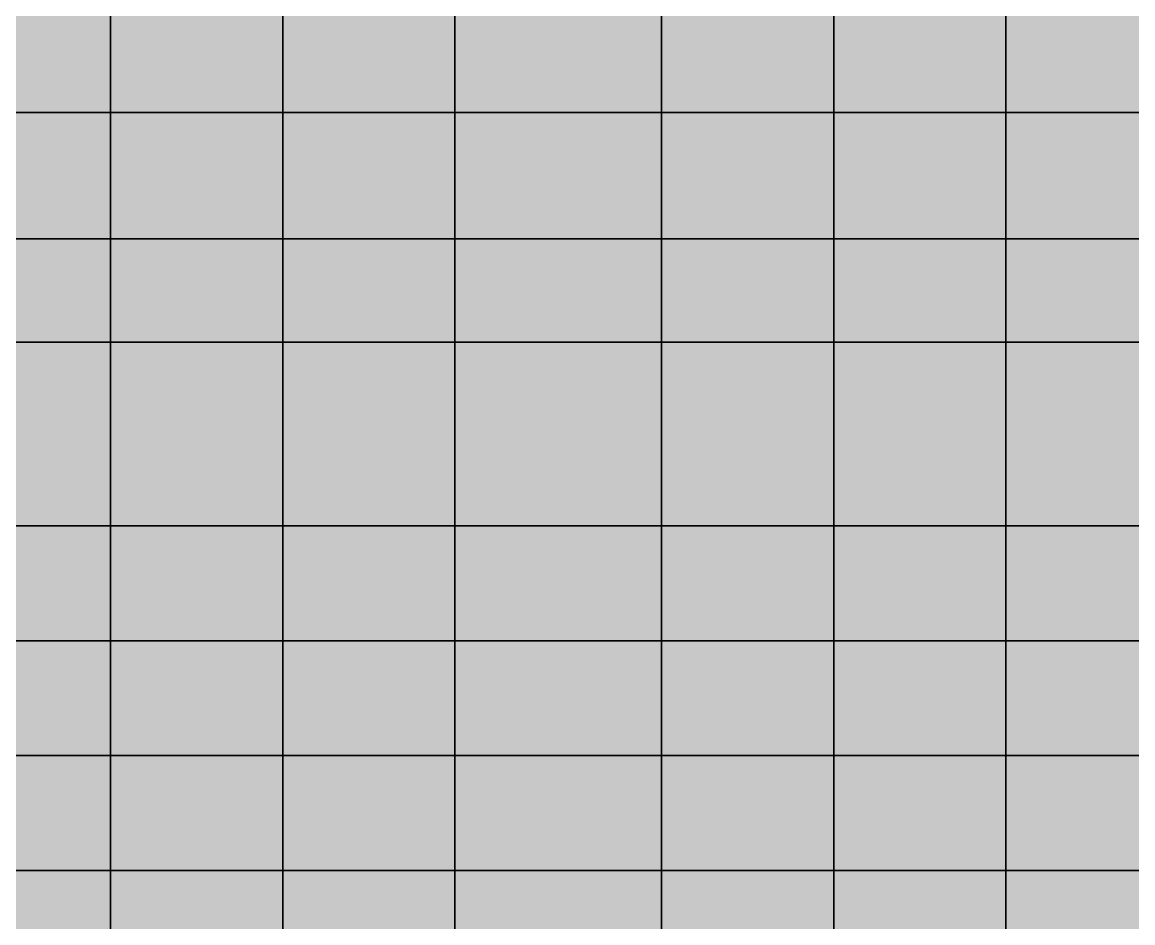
# Model space of a CAD drawing. Header units: inches. Extents: x -100 to 146, y -140 to 41.
# Drawn here: x 33.73 to 43.41, y -33.56 to -25.71 of the extents above; entities that cross this region are included whole.
import ezdxf

# ---------------------------------------------------------------- set-up
doc = ezdxf.new("R2010")
doc.units = ezdxf.units.IN
doc.header["$MEASUREMENT"] = 0
for name, color, linetype in [('Contour 1-01', 7, 'Continuous'), ('Mesh-Ag1', 7, 'Continuous'), ('Mesh-CDM(100%)_Ac1①', 7, 'Continuous'), ('Mesh-CDM(50%)_Ac1①', 7, 'Continuous'), ('Mesh-CDM(50%)_Acs', 7, 'Continuous'), ('Mesh-MPC', 7, 'Continuous'), ('Mesh-SCP(30%)_Ac1①', 7, 'Continuous'), ('Mesh-SCP(30%)_Acs', 7, 'Continuous'), ('Undeformed Mesh-Ag1', 7, 'Continuous'), ('Undeformed Mesh-CDM(100%)_Ac1①', 7, 'Continuous'), ('Undeformed Mesh-CDM(50%)_Ac1①', 7, 'Continuous'), ('Undeformed Mesh-CDM(50%)_Acs', 7, 'Continuous'), ('Undeformed Mesh-SCP(30%)_Ac1①', 7, 'Continuous'), ('Undeformed Mesh-SCP(30%)_Acs', 7, 'Continuous')]:
    doc.layers.add(name, color=color, linetype=linetype)

msp = doc.modelspace()

# ---------------------------------------------------------------- linework, layer by layer
at = {"color": 7, "true_color": 0xffffff, "transparency": 33554687}
for p, q in [((37.5, -26.5), (37.5, -26.5)), ((37.5, -27.6), (37.5, -27.6)), ((37.5, -28.5), (37.5, -28.5)), ((37.5, -30.1), (37.5, -30.1)), ((37.5, -31.1), (37.5, -31.1)), ((37.5, -32.1), (37.5, -32.1)), ((37.5, -33.1), (37.5, -33.1))]:
    msp.add_line(p, q, dxfattribs=at)
for points in [[(33.3, -25), (33.3, -26.5), (34.5, -26.5)], [(33.3, -25), (34.5, -26.5), (34.5, -25.5)], [(34.5, -26.5), (36, -26.5), (36, -25.5)], [(34.5, -26.5), (36, -25.5), (34.5, -25.5)], [(36, -26.5), (37.5, -26.5), (37.5, -25.5)], [(36, -26.5), (37.5, -25.5), (36, -25.5)], [(37.5, -26.5), (39.3, -26.5), (39.3, -25.5)], [(37.5, -26.5), (39.3, -25.5), (37.5, -25.5)], [(39.3, -26.5), (40.8, -26.5), (40.8, -25.5)], [(39.3, -26.5), (40.8, -25.5), (39.3, -25.5)], [(40.8, -26.5), (42.3, -26.5), (42.3, -25.5)], [(40.8, -26.5), (42.3, -25.5), (40.8, -25.5)], [(42.3, -26.5), (43.8, -26.5), (43.8, -25.5)], [(42.3, -26.5), (43.8, -25.5), (42.3, -25.5)], [(33.3, -27.6), (34.5, -27.6), (34.5, -26.5)], [(33.3, -27.6), (34.5, -26.5), (33.3, -26.5)], [(34.5, -27.6), (36, -27.6), (36, -26.5)], [(34.5, -27.6), (36, -26.5), (34.5, -26.5)], [(36, -27.6), (37.5, -27.6), (37.5, -26.5)], [(36, -27.6), (37.5, -26.5), (36, -26.5)], [(37.5, -27.6), (39.3, -27.6), (39.3, -26.5)], [(37.5, -27.6), (39.3, -26.5), (37.5, -26.5)], [(39.3, -27.6), (40.8, -27.6), (40.8, -26.5)], [(39.3, -27.6), (40.8, -26.5), (39.3, -26.5)], [(40.8, -27.6), (42.3, -27.6), (42.3, -26.5)], [(40.8, -27.6), (42.3, -26.5), (40.8, -26.5)], [(42.3, -27.6), (43.8, -27.6), (43.8, -26.5)], [(42.3, -27.6), (43.8, -26.5), (42.3, -26.5)], [(33.3, -28.5), (34.5, -28.5), (34.5, -27.6)], [(33.3, -28.5), (34.5, -27.6), (33.3, -27.6)], [(36, -28.5), (36, -27.6), (34.5, -27.6)], [(36, -28.5), (34.5, -27.6), (34.5, -28.5)], [(36, -28.5), (37.5, -28.5), (37.5, -27.6)], [(36, -28.5), (37.5, -27.6), (36, -27.6)], [(37.5, -28.5), (39.3, -28.5), (39.3, -27.6)], [(37.5, -28.5), (39.3, -27.6), (37.5, -27.6)], [(39.3, -28.5), (40.8, -28.5), (40.8, -27.6)], [(39.3, -28.5), (40.8, -27.6), (39.3, -27.6)], [(40.8, -28.5), (42.3, -28.5), (42.3, -27.6)], [(40.8, -28.5), (42.3, -27.6), (40.8, -27.6)], [(42.3, -28.5), (43.8, -28.5), (43.8, -27.6)], [(42.3, -28.5), (43.8, -27.6), (42.3, -27.6)], [(34.5, -28.5), (33.3, -28.5), (33.3, -30.1)], [(34.5, -28.5), (33.3, -30.1), (34.5, -30.1)], [(36, -28.5), (34.5, -28.5), (34.5, -30.1)], [(36, -28.5), (34.5, -30.1), (36, -30.1)], [(37.5, -28.5), (36, -28.5), (36, -30.1)], [(37.5, -28.5), (36, -30.1), (37.5, -30.1)], [(39.3, -28.5), (37.5, -28.5), (37.5, -30.1)], [(39.3, -28.5), (37.5, -30.1), (39.3, -30.1)], [(40.8, -28.5), (39.3, -28.5), (39.3, -30.1)], [(40.8, -28.5), (39.3, -30.1), (40.8, -30.1)], [(42.3, -28.5), (40.8, -28.5), (40.8, -30.1)], [(42.3, -28.5), (40.8, -30.1), (42.3, -30.1)], [(42.3, -28.5), (42.3, -30.1), (43.8, -30.1)], [(42.3, -28.5), (43.8, -30.1), (43.8, -28.5)], [(33.3, -31.1), (34.5, -31.1), (34.5, -30.1)], [(33.3, -31.1), (34.5, -30.1), (33.3, -30.1)], [(36, -31.1), (36, -30.1), (34.5, -30.1)], [(36, -31.1), (34.5, -30.1), (34.5, -31.1)], [(37.5, -31.1), (37.5, -30.1), (36, -30.1)], [(37.5, -31.1), (36, -30.1), (36, -31.1)], [(37.5, -30.1), (37.5, -31.1), (39.3, -31.1)], [(37.5, -30.1), (39.3, -31.1), (39.3, -30.1)], [(39.3, -31.1), (40.8, -31.1), (40.8, -30.1)], [(39.3, -31.1), (40.8, -30.1), (39.3, -30.1)], [(40.8, -31.1), (42.3, -31.1), (42.3, -30.1)], [(40.8, -31.1), (42.3, -30.1), (40.8, -30.1)], [(42.3, -31.1), (43.8, -31.1), (43.8, -30.1)], [(42.3, -31.1), (43.8, -30.1), (42.3, -30.1)], [(34.5, -31.1), (33.3, -31.1), (33.3, -32.1)], [(34.5, -31.1), (33.3, -32.1), (34.5, -32.1)], [(36, -31.1), (34.5, -31.1), (34.5, -32.1)], [(36, -31.1), (34.5, -32.1), (36, -32.1)], [(37.5, -31.1), (36, -31.1), (36, -32.1)], [(37.5, -31.1), (36, -32.1), (37.5, -32.1)], [(37.5, -31.1), (37.5, -32.1), (39.3, -32.1)], [(37.5, -31.1), (39.3, -32.1), (39.3, -31.1)], [(40.8, -31.1), (39.3, -31.1), (39.3, -32.1)], [(40.8, -31.1), (39.3, -32.1), (40.8, -32.1)], [(42.3, -31.1), (40.8, -31.1), (40.8, -32.1)], [(42.3, -31.1), (40.8, -32.1), (42.3, -32.1)], [(42.3, -31.1), (42.3, -32.1), (43.8, -32.1)], [(42.3, -31.1), (43.8, -32.1), (43.8, -31.1)], [(33.3, -33.1), (34.5, -33.1), (34.5, -32.1)], [(33.3, -33.1), (34.5, -32.1), (33.3, -32.1)], [(34.5, -33.1), (36, -33.1), (36, -32.1)], [(34.5, -33.1), (36, -32.1), (34.5, -32.1)], [(36, -33.1), (37.5, -33.1), (37.5, -32.1)], [(36, -33.1), (37.5, -32.1), (36, -32.1)], [(37.5, -33.1), (39.3, -33.1), (39.3, -32.1)], [(37.5, -33.1), (39.3, -32.1), (37.5, -32.1)], [(39.3, -33.1), (40.8, -33.1), (40.8, -32.1)], [(39.3, -33.1), (40.8, -32.1), (39.3, -32.1)], [(40.8, -33.1), (42.3, -33.1), (42.3, -32.1)], [(40.8, -33.1), (42.3, -32.1), (40.8, -32.1)], [(42.3, -33.1), (43.8, -33.1), (43.8, -32.1)], [(42.3, -33.1), (43.8, -32.1), (42.3, -32.1)], [(33.3, -33.9), (34.5, -33.9), (34.5, -33.1)], [(33.3, -33.9), (34.5, -33.1), (33.3, -33.1)], [(34.5, -33.9), (36, -33.9), (36, -33.1)], [(34.5, -33.9), (36, -33.1), (34.5, -33.1)], [(36, -33.9), (37.5, -33.9), (37.5, -33.1)], [(36, -33.9), (37.5, -33.1), (36, -33.1)], [(37.5, -33.9), (39.3, -33.9), (39.3, -33.1)], [(37.5, -33.9), (39.3, -33.1), (37.5, -33.1)], [(39.3, -33.9), (40.8, -33.9), (40.8, -33.1)], [(39.3, -33.9), (40.8, -33.1), (39.3, -33.1)], [(40.8, -33.9), (42.3, -33.9), (42.3, -33.1)], [(40.8, -33.9), (42.3, -33.1), (40.8, -33.1)], [(42.3, -33.9), (43.8, -33.9), (43.8, -33.1)], [(42.3, -33.9), (43.8, -33.1), (42.3, -33.1)]]:
    msp.add_solid(points, dxfattribs=at)
at = {"layer": 'Contour 1-01', "color": 5, "true_color": 0x0000ff}
for points in [[(33.3, -25), (33.3, -26.5), (34.5, -26.5)], [(33.3, -25), (34.5, -26.5), (34.5, -25.5)], [(34.5, -26.5), (36, -26.5), (36, -25.5)], [(34.5, -26.5), (36, -25.5), (34.5, -25.5)], [(36, -26.5), (37.5, -26.5), (37.5, -25.5)], [(36, -26.5), (37.5, -25.5), (36, -25.5)], [(37.5, -26.5), (39.3, -26.5), (39.3, -25.5)], [(37.5, -26.5), (39.3, -25.5), (37.5, -25.5)], [(39.3, -26.5), (40.8, -26.5), (40.8, -25.5)], [(39.3, -26.5), (40.8, -25.5), (39.3, -25.5)], [(40.8, -26.5), (42.3, -26.5), (42.3, -25.5)], [(40.8, -26.5), (42.3, -25.5), (40.8, -25.5)], [(42.3, -26.5), (43.8, -26.5), (43.8, -25.5)], [(42.3, -26.5), (43.8, -25.5), (42.3, -25.5)], [(33.3, -27.6), (34.5, -27.6), (34.5, -26.5)], [(33.3, -27.6), (34.5, -26.5), (33.3, -26.5)], [(34.5, -27.6), (36, -27.6), (36, -26.5)], [(34.5, -27.6), (36, -26.5), (34.5, -26.5)], [(36, -27.6), (37.5, -27.6), (37.5, -26.5)], [(36, -27.6), (37.5, -26.5), (36, -26.5)], [(37.5, -27.6), (39.3, -27.6), (39.3, -26.5)], [(37.5, -27.6), (39.3, -26.5), (37.5, -26.5)], [(39.3, -27.6), (40.8, -27.6), (40.8, -26.5)], [(39.3, -27.6), (40.8, -26.5), (39.3, -26.5)], [(40.8, -27.6), (42.3, -27.6), (42.3, -26.5)], [(40.8, -27.6), (42.3, -26.5), (40.8, -26.5)], [(42.3, -27.6), (43.8, -27.6), (43.8, -26.5)], [(42.3, -27.6), (43.8, -26.5), (42.3, -26.5)], [(33.3, -28.5), (34.5, -28.5), (34.5, -27.6)], [(33.3, -28.5), (34.5, -27.6), (33.3, -27.6)], [(36, -28.5), (36, -27.6), (34.5, -27.6)], [(36, -28.5), (34.5, -27.6), (34.5, -28.5)], [(36, -28.5), (37.5, -28.5), (37.5, -27.6)], [(36, -28.5), (37.5, -27.6), (36, -27.6)], [(37.5, -28.5), (39.3, -28.5), (39.3, -27.6)], [(37.5, -28.5), (39.3, -27.6), (37.5, -27.6)], [(39.3, -28.5), (40.8, -28.5), (40.8, -27.6)], [(39.3, -28.5), (40.8, -27.6), (39.3, -27.6)], [(40.8, -28.5), (42.3, -28.5), (42.3, -27.6)], [(40.8, -28.5), (42.3, -27.6), (40.8, -27.6)], [(42.3, -28.5), (43.8, -28.5), (43.8, -27.6)], [(42.3, -28.5), (43.8, -27.6), (42.3, -27.6)], [(34.5, -28.5), (33.3, -28.5), (33.3, -30.1)], [(34.5, -28.5), (33.3, -30.1), (34.5, -30.1)], [(36, -28.5), (34.5, -28.5), (34.5, -30.1)], [(36, -28.5), (34.5, -30.1), (36, -30.1)], [(37.5, -28.5), (36, -28.5), (36, -30.1)], [(37.5, -28.5), (36, -30.1), (37.5, -30.1)], [(39.3, -28.5), (37.5, -28.5), (37.5, -30.1)], [(39.3, -28.5), (37.5, -30.1), (39.3, -30.1)], [(40.8, -28.5), (39.3, -28.5), (39.3, -30.1)], [(40.8, -28.5), (39.3, -30.1), (40.8, -30.1)], [(42.3, -28.5), (40.8, -28.5), (40.8, -30.1)], [(42.3, -28.5), (40.8, -30.1), (42.3, -30.1)], [(42.3, -28.5), (42.3, -30.1), (43.8, -30.1)], [(42.3, -28.5), (43.8, -30.1), (43.8, -28.5)], [(33.3, -31.1), (34.5, -31.1), (34.5, -30.1)], [(33.3, -31.1), (34.5, -30.1), (33.3, -30.1)], [(36, -31.1), (36, -30.1), (34.5, -30.1)], [(36, -31.1), (34.5, -30.1), (34.5, -31.1)], [(37.5, -31.1), (37.5, -30.1), (36, -30.1)], [(37.5, -31.1), (36, -30.1), (36, -31.1)], [(37.5, -30.1), (37.5, -31.1), (39.3, -31.1)], [(37.5, -30.1), (39.3, -31.1), (39.3, -30.1)], [(39.3, -31.1), (40.8, -31.1), (40.8, -30.1)], [(39.3, -31.1), (40.8, -30.1), (39.3, -30.1)], [(40.8, -31.1), (42.3, -31.1), (42.3, -30.1)], [(40.8, -31.1), (42.3, -30.1), (40.8, -30.1)], [(42.3, -31.1), (43.8, -31.1), (43.8, -30.1)], [(42.3, -31.1), (43.8, -30.1), (42.3, -30.1)], [(34.5, -31.1), (33.3, -31.1), (33.3, -32.1)], [(34.5, -31.1), (33.3, -32.1), (34.5, -32.1)], [(36, -31.1), (34.5, -31.1), (34.5, -32.1)], [(36, -31.1), (34.5, -32.1), (36, -32.1)], [(37.5, -31.1), (36, -31.1), (36, -32.1)], [(37.5, -31.1), (36, -32.1), (37.5, -32.1)], [(37.5, -31.1), (37.5, -32.1), (39.3, -32.1)], [(37.5, -31.1), (39.3, -32.1), (39.3, -31.1)], [(40.8, -31.1), (39.3, -31.1), (39.3, -32.1)], [(40.8, -31.1), (39.3, -32.1), (40.8, -32.1)], [(42.3, -31.1), (40.8, -31.1), (40.8, -32.1)], [(42.3, -31.1), (40.8, -32.1), (42.3, -32.1)], [(42.3, -31.1), (42.3, -32.1), (43.8, -32.1)], [(42.3, -31.1), (43.8, -32.1), (43.8, -31.1)], [(33.3, -33.1), (34.5, -33.1), (34.5, -32.1)], [(33.3, -33.1), (34.5, -32.1), (33.3, -32.1)], [(34.5, -33.1), (36, -33.1), (36, -32.1)], [(34.5, -33.1), (36, -32.1), (34.5, -32.1)], [(36, -33.1), (37.5, -33.1), (37.5, -32.1)], [(36, -33.1), (37.5, -32.1), (36, -32.1)], [(37.5, -33.1), (39.3, -33.1), (39.3, -32.1)], [(37.5, -33.1), (39.3, -32.1), (37.5, -32.1)], [(39.3, -33.1), (40.8, -33.1), (40.8, -32.1)], [(39.3, -33.1), (40.8, -32.1), (39.3, -32.1)], [(40.8, -33.1), (42.3, -33.1), (42.3, -32.1)], [(40.8, -33.1), (42.3, -32.1), (40.8, -32.1)], [(42.3, -33.1), (43.8, -33.1), (43.8, -32.1)], [(42.3, -33.1), (43.8, -32.1), (42.3, -32.1)], [(33.3, -33.9), (34.5, -33.9), (34.5, -33.1)], [(33.3, -33.9), (34.5, -33.1), (33.3, -33.1)], [(34.5, -33.9), (36, -33.9), (36, -33.1)], [(34.5, -33.9), (36, -33.1), (34.5, -33.1)], [(36, -33.9), (37.5, -33.9), (37.5, -33.1)], [(36, -33.9), (37.5, -33.1), (36, -33.1)], [(37.5, -33.9), (39.3, -33.9), (39.3, -33.1)], [(37.5, -33.9), (39.3, -33.1), (37.5, -33.1)], [(39.3, -33.9), (40.8, -33.9), (40.8, -33.1)], [(39.3, -33.9), (40.8, -33.1), (39.3, -33.1)], [(40.8, -33.9), (42.3, -33.9), (42.3, -33.1)], [(40.8, -33.9), (42.3, -33.1), (40.8, -33.1)], [(42.3, -33.9), (43.8, -33.9), (43.8, -33.1)], [(42.3, -33.9), (43.8, -33.1), (42.3, -33.1)]]:
    msp.add_solid(points, dxfattribs=at)
at = {"layer": 'Mesh-Ag1', "color": 18, "true_color": 0x000000, "transparency": 33554559}
for p, q in [((34.5, -33.1), (33.3, -33.1)), ((34.5, -33.9), (34.5, -33.1)), ((36, -33.1), (34.5, -33.1)), ((34.5, -33.1), (34.5, -33.9)), ((36, -33.9), (36, -33.1)), ((37.5, -33.1), (36, -33.1)), ((36, -33.1), (36, -33.9)), ((37.5, -33.9), (37.5, -33.1)), ((39.3, -33.1), (37.5, -33.1)), ((37.5, -33.1), (37.5, -33.9)), ((39.3, -33.9), (39.3, -33.1)), ((40.8, -33.1), (39.3, -33.1)), ((39.3, -33.1), (39.3, -33.9)), ((40.8, -33.9), (40.8, -33.1)), ((42.3, -33.1), (40.8, -33.1)), ((40.8, -33.1), (40.8, -33.9)), ((42.3, -33.9), (42.3, -33.1)), ((43.8, -33.1), (42.3, -33.1)), ((42.3, -33.1), (42.3, -33.9))]:
    msp.add_line(p, q, dxfattribs=at)
at = {"layer": 'Mesh-CDM(100%)_Ac1①', "color": 18, "true_color": 0x000000, "transparency": 33554559}
for p, q in [((34.5, -26.5), (34.5, -25.5)), ((34.5, -25.5), (34.5, -26.5)), ((36, -26.5), (36, -25.5)), ((36, -25.5), (36, -26.5)), ((37.5, -26.5), (37.5, -25.5)), ((34.5, -26.5), (33.3, -26.5)), ((33.3, -26.5), (34.5, -26.5)), ((34.5, -27.6), (34.5, -26.5)), ((36, -26.5), (34.5, -26.5)), ((34.5, -26.5), (34.5, -27.6)), ((34.5, -26.5), (36, -26.5)), ((36, -27.6), (36, -26.5)), ((37.5, -26.5), (36, -26.5)), ((36, -26.5), (36, -27.6)), ((36, -26.5), (37.5, -26.5)), ((37.5, -27.6), (37.5, -26.5)), ((34.5, -27.6), (33.3, -27.6)), ((33.3, -27.6), (34.5, -27.6)), ((34.5, -28.5), (34.5, -27.6)), ((36, -27.6), (34.5, -27.6)), ((34.5, -27.6), (34.5, -28.5)), ((34.5, -27.6), (36, -27.6)), ((36, -28.5), (36, -27.6)), ((37.5, -27.6), (36, -27.6)), ((36, -27.6), (36, -28.5)), ((36, -27.6), (37.5, -27.6)), ((37.5, -28.5), (37.5, -27.6)), ((33.3, -28.5), (34.5, -28.5)), ((34.5, -28.5), (36, -28.5)), ((36, -28.5), (37.5, -28.5))]:
    msp.add_line(p, q, dxfattribs=at)
at = {"layer": 'Mesh-CDM(50%)_Ac1①', "color": 18, "true_color": 0x000000, "transparency": 33554559}
for p, q in [((34.5, -28.5), (33.3, -28.5)), ((34.5, -30.1), (34.5, -28.5)), ((36, -28.5), (34.5, -28.5)), ((34.5, -28.5), (34.5, -30.1)), ((36, -30.1), (36, -28.5)), ((37.5, -28.5), (36, -28.5)), ((36, -28.5), (36, -30.1)), ((37.5, -30.1), (37.5, -28.5)), ((33.3, -30.1), (34.5, -30.1)), ((34.5, -30.1), (36, -30.1)), ((36, -30.1), (37.5, -30.1))]:
    msp.add_line(p, q, dxfattribs=at)
at = {"layer": 'Mesh-CDM(50%)_Acs', "color": 18, "true_color": 0x000000, "transparency": 33554559}
for p, q in [((34.5, -30.1), (33.3, -30.1)), ((34.5, -31.1), (34.5, -30.1)), ((36, -30.1), (34.5, -30.1)), ((34.5, -30.1), (34.5, -31.1)), ((36, -31.1), (36, -30.1)), ((37.5, -30.1), (36, -30.1)), ((36, -30.1), (36, -31.1)), ((37.5, -31.1), (37.5, -30.1)), ((34.5, -31.1), (33.3, -31.1)), ((33.3, -31.1), (34.5, -31.1)), ((34.5, -32.1), (34.5, -31.1)), ((36, -31.1), (34.5, -31.1)), ((34.5, -31.1), (34.5, -32.1)), ((34.5, -31.1), (36, -31.1)), ((36, -32.1), (36, -31.1)), ((37.5, -31.1), (36, -31.1)), ((36, -31.1), (36, -32.1)), ((36, -31.1), (37.5, -31.1)), ((37.5, -32.1), (37.5, -31.1)), ((34.5, -32.1), (33.3, -32.1)), ((33.3, -32.1), (34.5, -32.1)), ((34.5, -33.1), (34.5, -32.1)), ((36, -32.1), (34.5, -32.1)), ((34.5, -32.1), (34.5, -33.1)), ((34.5, -32.1), (36, -32.1)), ((36, -33.1), (36, -32.1)), ((37.5, -32.1), (36, -32.1)), ((36, -32.1), (36, -33.1)), ((36, -32.1), (37.5, -32.1)), ((37.5, -33.1), (37.5, -32.1)), ((33.3, -33.1), (34.5, -33.1)), ((34.5, -33.1), (36, -33.1)), ((36, -33.1), (37.5, -33.1))]:
    msp.add_line(p, q, dxfattribs=at)
at = {"layer": 'Mesh-MPC', "color": 18, "true_color": 0x000000, "transparency": 33554559}
for p, q in [((37.5, -26.5), (37.5, -26.5)), ((37.5, -27.6), (37.5, -27.6)), ((37.5, -28.5), (37.5, -28.5)), ((37.5, -30.1), (37.5, -30.1)), ((37.5, -31.1), (37.5, -31.1)), ((37.5, -32.1), (37.5, -32.1)), ((37.5, -33.1), (37.5, -33.1))]:
    msp.add_line(p, q, dxfattribs=at)
at = {"layer": 'Mesh-SCP(30%)_Ac1①', "color": 18, "true_color": 0x000000, "transparency": 33554559}
for p, q in [((37.5, -25.5), (37.5, -26.5)), ((39.3, -26.5), (39.3, -25.5)), ((39.3, -25.5), (39.3, -26.5)), ((40.8, -26.5), (40.8, -25.5)), ((40.8, -25.5), (40.8, -26.5)), ((42.3, -26.5), (42.3, -25.5)), ((42.3, -25.5), (42.3, -26.5)), ((39.3, -26.5), (37.5, -26.5)), ((37.5, -26.5), (37.5, -27.6)), ((37.5, -26.5), (39.3, -26.5)), ((39.3, -27.6), (39.3, -26.5)), ((40.8, -26.5), (39.3, -26.5)), ((39.3, -26.5), (39.3, -27.6)), ((39.3, -26.5), (40.8, -26.5)), ((40.8, -27.6), (40.8, -26.5)), ((42.3, -26.5), (40.8, -26.5)), ((40.8, -26.5), (40.8, -27.6)), ((40.8, -26.5), (42.3, -26.5)), ((42.3, -27.6), (42.3, -26.5)), ((43.8, -26.5), (42.3, -26.5)), ((42.3, -26.5), (42.3, -27.6)), ((42.3, -26.5), (43.8, -26.5)), ((37.5, -27.6), (39.3, -27.6)), ((39.3, -27.6), (37.5, -27.6)), ((37.5, -27.6), (37.5, -28.5)), ((39.3, -28.5), (39.3, -27.6)), ((40.8, -27.6), (39.3, -27.6)), ((39.3, -27.6), (39.3, -28.5)), ((39.3, -27.6), (40.8, -27.6)), ((40.8, -28.5), (40.8, -27.6)), ((42.3, -27.6), (40.8, -27.6)), ((40.8, -27.6), (40.8, -28.5)), ((40.8, -27.6), (42.3, -27.6)), ((42.3, -28.5), (42.3, -27.6)), ((43.8, -27.6), (42.3, -27.6)), ((42.3, -27.6), (42.3, -28.5)), ((42.3, -27.6), (43.8, -27.6)), ((39.3, -28.5), (37.5, -28.5)), ((37.5, -28.5), (37.5, -30.1)), ((37.5, -28.5), (39.3, -28.5)), ((39.3, -30.1), (39.3, -28.5)), ((40.8, -28.5), (39.3, -28.5)), ((39.3, -28.5), (39.3, -30.1)), ((39.3, -28.5), (40.8, -28.5)), ((40.8, -30.1), (40.8, -28.5)), ((42.3, -28.5), (40.8, -28.5)), ((40.8, -28.5), (40.8, -30.1)), ((40.8, -28.5), (42.3, -28.5)), ((42.3, -30.1), (42.3, -28.5)), ((42.3, -28.5), (42.3, -30.1)), ((43.8, -28.5), (42.3, -28.5)), ((42.3, -28.5), (43.8, -28.5)), ((37.5, -30.1), (39.3, -30.1)), ((39.3, -30.1), (40.8, -30.1)), ((40.8, -30.1), (42.3, -30.1)), ((42.3, -30.1), (43.8, -30.1))]:
    msp.add_line(p, q, dxfattribs=at)
at = {"layer": 'Mesh-SCP(30%)_Acs', "color": 18, "true_color": 0x000000, "transparency": 33554559}
for p, q in [((37.5, -30.1), (37.5, -31.1)), ((39.3, -30.1), (37.5, -30.1)), ((39.3, -31.1), (39.3, -30.1)), ((40.8, -30.1), (39.3, -30.1)), ((39.3, -30.1), (39.3, -31.1)), ((40.8, -31.1), (40.8, -30.1)), ((42.3, -30.1), (40.8, -30.1)), ((40.8, -30.1), (40.8, -31.1)), ((42.3, -31.1), (42.3, -30.1)), ((43.8, -30.1), (42.3, -30.1)), ((42.3, -30.1), (42.3, -31.1)), ((37.5, -31.1), (37.5, -32.1)), ((39.3, -31.1), (37.5, -31.1)), ((37.5, -31.1), (39.3, -31.1)), ((39.3, -32.1), (39.3, -31.1)), ((40.8, -31.1), (39.3, -31.1)), ((39.3, -31.1), (39.3, -32.1)), ((39.3, -31.1), (40.8, -31.1)), ((40.8, -32.1), (40.8, -31.1)), ((42.3, -31.1), (40.8, -31.1)), ((40.8, -31.1), (40.8, -32.1)), ((40.8, -31.1), (42.3, -31.1)), ((42.3, -32.1), (42.3, -31.1)), ((42.3, -31.1), (42.3, -32.1)), ((43.8, -31.1), (42.3, -31.1)), ((42.3, -31.1), (43.8, -31.1)), ((39.3, -32.1), (37.5, -32.1)), ((37.5, -32.1), (37.5, -33.1)), ((37.5, -32.1), (39.3, -32.1)), ((39.3, -33.1), (39.3, -32.1)), ((39.3, -32.1), (40.8, -32.1)), ((40.8, -32.1), (39.3, -32.1)), ((39.3, -32.1), (39.3, -33.1)), ((40.8, -33.1), (40.8, -32.1)), ((42.3, -32.1), (40.8, -32.1)), ((40.8, -32.1), (40.8, -33.1)), ((40.8, -32.1), (42.3, -32.1)), ((42.3, -33.1), (42.3, -32.1)), ((43.8, -32.1), (42.3, -32.1)), ((42.3, -32.1), (42.3, -33.1)), ((42.3, -32.1), (43.8, -32.1)), ((37.5, -33.1), (39.3, -33.1)), ((39.3, -33.1), (40.8, -33.1)), ((40.8, -33.1), (42.3, -33.1)), ((42.3, -33.1), (43.8, -33.1))]:
    msp.add_line(p, q, dxfattribs=at)
at = {"layer": 'Undeformed Mesh-Ag1', "color": 8, "true_color": 0x808080, "transparency": 33554687}
for p, q in [((34.5, -33.1), (33.3, -33.1)), ((34.5, -33.9), (34.5, -33.1)), ((36, -33.1), (34.5, -33.1)), ((34.5, -33.1), (34.5, -33.9)), ((36, -33.9), (36, -33.1)), ((37.5, -33.1), (36, -33.1)), ((36, -33.1), (36, -33.9)), ((37.5, -33.9), (37.5, -33.1)), ((39.3, -33.1), (37.5, -33.1)), ((37.5, -33.1), (37.5, -33.9)), ((39.3, -33.9), (39.3, -33.1)), ((40.8, -33.1), (39.3, -33.1)), ((39.3, -33.1), (39.3, -33.9)), ((40.8, -33.9), (40.8, -33.1)), ((42.3, -33.1), (40.8, -33.1)), ((40.8, -33.1), (40.8, -33.9)), ((42.3, -33.9), (42.3, -33.1)), ((43.8, -33.1), (42.3, -33.1)), ((42.3, -33.1), (42.3, -33.9))]:
    msp.add_line(p, q, dxfattribs=at)
at = {"layer": 'Undeformed Mesh-CDM(100%)_Ac1①', "color": 8, "true_color": 0x808080, "transparency": 33554687}
for p, q in [((34.5, -26.5), (34.5, -25.5)), ((34.5, -25.5), (34.5, -26.5)), ((36, -26.5), (36, -25.5)), ((36, -25.5), (36, -26.5)), ((37.5, -26.5), (37.5, -25.5)), ((34.5, -26.5), (33.3, -26.5)), ((33.3, -26.5), (34.5, -26.5)), ((34.5, -27.6), (34.5, -26.5)), ((36, -26.5), (34.5, -26.5)), ((34.5, -26.5), (34.5, -27.6)), ((34.5, -26.5), (36, -26.5)), ((36, -27.6), (36, -26.5)), ((37.5, -26.5), (36, -26.5)), ((36, -26.5), (36, -27.6)), ((36, -26.5), (37.5, -26.5)), ((37.5, -27.6), (37.5, -26.5)), ((34.5, -27.6), (33.3, -27.6)), ((33.3, -27.6), (34.5, -27.6)), ((34.5, -28.5), (34.5, -27.6)), ((36, -27.6), (34.5, -27.6)), ((34.5, -27.6), (34.5, -28.5)), ((34.5, -27.6), (36, -27.6)), ((36, -28.5), (36, -27.6)), ((37.5, -27.6), (36, -27.6)), ((36, -27.6), (36, -28.5)), ((36, -27.6), (37.5, -27.6)), ((37.5, -28.5), (37.5, -27.6)), ((33.3, -28.5), (34.5, -28.5)), ((34.5, -28.5), (36, -28.5)), ((36, -28.5), (37.5, -28.5))]:
    msp.add_line(p, q, dxfattribs=at)
at = {"layer": 'Undeformed Mesh-CDM(50%)_Ac1①', "color": 8, "true_color": 0x808080, "transparency": 33554687}
for p, q in [((34.5, -28.5), (33.3, -28.5)), ((34.5, -30.1), (34.5, -28.5)), ((36, -28.5), (34.5, -28.5)), ((34.5, -28.5), (34.5, -30.1)), ((36, -30.1), (36, -28.5)), ((37.5, -28.5), (36, -28.5)), ((36, -28.5), (36, -30.1)), ((37.5, -30.1), (37.5, -28.5)), ((33.3, -30.1), (34.5, -30.1)), ((34.5, -30.1), (36, -30.1)), ((36, -30.1), (37.5, -30.1))]:
    msp.add_line(p, q, dxfattribs=at)
at = {"layer": 'Undeformed Mesh-CDM(50%)_Acs', "color": 8, "true_color": 0x808080, "transparency": 33554687}
for p, q in [((34.5, -30.1), (33.3, -30.1)), ((34.5, -31.1), (34.5, -30.1)), ((36, -30.1), (34.5, -30.1)), ((34.5, -30.1), (34.5, -31.1)), ((36, -31.1), (36, -30.1)), ((37.5, -30.1), (36, -30.1)), ((36, -30.1), (36, -31.1)), ((37.5, -31.1), (37.5, -30.1)), ((34.5, -31.1), (33.3, -31.1)), ((33.3, -31.1), (34.5, -31.1)), ((34.5, -32.1), (34.5, -31.1)), ((36, -31.1), (34.5, -31.1)), ((34.5, -31.1), (34.5, -32.1)), ((34.5, -31.1), (36, -31.1)), ((36, -32.1), (36, -31.1)), ((37.5, -31.1), (36, -31.1)), ((36, -31.1), (36, -32.1)), ((36, -31.1), (37.5, -31.1)), ((37.5, -32.1), (37.5, -31.1)), ((34.5, -32.1), (33.3, -32.1)), ((33.3, -32.1), (34.5, -32.1)), ((34.5, -33.1), (34.5, -32.1)), ((36, -32.1), (34.5, -32.1)), ((34.5, -32.1), (34.5, -33.1)), ((34.5, -32.1), (36, -32.1)), ((36, -33.1), (36, -32.1)), ((37.5, -32.1), (36, -32.1)), ((36, -32.1), (36, -33.1)), ((36, -32.1), (37.5, -32.1)), ((37.5, -33.1), (37.5, -32.1)), ((33.3, -33.1), (34.5, -33.1)), ((34.5, -33.1), (36, -33.1)), ((36, -33.1), (37.5, -33.1))]:
    msp.add_line(p, q, dxfattribs=at)
at = {"layer": 'Undeformed Mesh-SCP(30%)_Ac1①', "color": 8, "true_color": 0x808080, "transparency": 33554687}
for p, q in [((37.5, -25.5), (37.5, -26.5)), ((39.3, -26.5), (39.3, -25.5)), ((39.3, -25.5), (39.3, -26.5)), ((40.8, -26.5), (40.8, -25.5)), ((40.8, -25.5), (40.8, -26.5)), ((42.3, -26.5), (42.3, -25.5)), ((42.3, -25.5), (42.3, -26.5)), ((39.3, -26.5), (37.5, -26.5)), ((37.5, -26.5), (37.5, -27.6)), ((37.5, -26.5), (39.3, -26.5)), ((39.3, -27.6), (39.3, -26.5)), ((40.8, -26.5), (39.3, -26.5)), ((39.3, -26.5), (39.3, -27.6)), ((39.3, -26.5), (40.8, -26.5)), ((40.8, -27.6), (40.8, -26.5)), ((42.3, -26.5), (40.8, -26.5)), ((40.8, -26.5), (40.8, -27.6)), ((40.8, -26.5), (42.3, -26.5)), ((42.3, -27.6), (42.3, -26.5)), ((43.8, -26.5), (42.3, -26.5)), ((42.3, -26.5), (42.3, -27.6)), ((42.3, -26.5), (43.8, -26.5)), ((37.5, -27.6), (39.3, -27.6)), ((39.3, -27.6), (37.5, -27.6)), ((37.5, -27.6), (37.5, -28.5)), ((39.3, -28.5), (39.3, -27.6)), ((40.8, -27.6), (39.3, -27.6)), ((39.3, -27.6), (39.3, -28.5)), ((39.3, -27.6), (40.8, -27.6)), ((40.8, -28.5), (40.8, -27.6)), ((42.3, -27.6), (40.8, -27.6)), ((40.8, -27.6), (40.8, -28.5)), ((40.8, -27.6), (42.3, -27.6)), ((42.3, -28.5), (42.3, -27.6)), ((43.8, -27.6), (42.3, -27.6)), ((42.3, -27.6), (42.3, -28.5)), ((42.3, -27.6), (43.8, -27.6)), ((39.3, -28.5), (37.5, -28.5)), ((37.5, -28.5), (37.5, -30.1)), ((37.5, -28.5), (39.3, -28.5)), ((39.3, -30.1), (39.3, -28.5)), ((40.8, -28.5), (39.3, -28.5)), ((39.3, -28.5), (39.3, -30.1)), ((39.3, -28.5), (40.8, -28.5)), ((40.8, -30.1), (40.8, -28.5)), ((42.3, -28.5), (40.8, -28.5)), ((40.8, -28.5), (40.8, -30.1)), ((40.8, -28.5), (42.3, -28.5)), ((42.3, -30.1), (42.3, -28.5)), ((42.3, -28.5), (42.3, -30.1)), ((43.8, -28.5), (42.3, -28.5)), ((42.3, -28.5), (43.8, -28.5)), ((37.5, -30.1), (39.3, -30.1)), ((39.3, -30.1), (40.8, -30.1)), ((40.8, -30.1), (42.3, -30.1)), ((42.3, -30.1), (43.8, -30.1))]:
    msp.add_line(p, q, dxfattribs=at)
at = {"layer": 'Undeformed Mesh-SCP(30%)_Acs', "color": 8, "true_color": 0x808080, "transparency": 33554687}
for p, q in [((37.5, -30.1), (37.5, -31.1)), ((39.3, -30.1), (37.5, -30.1)), ((39.3, -31.1), (39.3, -30.1)), ((40.8, -30.1), (39.3, -30.1)), ((39.3, -30.1), (39.3, -31.1)), ((40.8, -31.1), (40.8, -30.1)), ((42.3, -30.1), (40.8, -30.1)), ((40.8, -30.1), (40.8, -31.1)), ((42.3, -31.1), (42.3, -30.1)), ((43.8, -30.1), (42.3, -30.1)), ((42.3, -30.1), (42.3, -31.1)), ((37.5, -31.1), (37.5, -32.1)), ((39.3, -31.1), (37.5, -31.1)), ((37.5, -31.1), (39.3, -31.1)), ((39.3, -32.1), (39.3, -31.1)), ((40.8, -31.1), (39.3, -31.1)), ((39.3, -31.1), (39.3, -32.1)), ((39.3, -31.1), (40.8, -31.1)), ((40.8, -32.1), (40.8, -31.1)), ((42.3, -31.1), (40.8, -31.1)), ((40.8, -31.1), (40.8, -32.1)), ((40.8, -31.1), (42.3, -31.1)), ((42.3, -32.1), (42.3, -31.1)), ((42.3, -31.1), (42.3, -32.1)), ((43.8, -31.1), (42.3, -31.1)), ((42.3, -31.1), (43.8, -31.1)), ((39.3, -32.1), (37.5, -32.1)), ((37.5, -32.1), (37.5, -33.1)), ((37.5, -32.1), (39.3, -32.1)), ((39.3, -33.1), (39.3, -32.1)), ((39.3, -32.1), (40.8, -32.1)), ((40.8, -32.1), (39.3, -32.1)), ((39.3, -32.1), (39.3, -33.1)), ((40.8, -33.1), (40.8, -32.1)), ((42.3, -32.1), (40.8, -32.1)), ((40.8, -32.1), (40.8, -33.1)), ((40.8, -32.1), (42.3, -32.1)), ((42.3, -33.1), (42.3, -32.1)), ((43.8, -32.1), (42.3, -32.1)), ((42.3, -32.1), (42.3, -33.1)), ((42.3, -32.1), (43.8, -32.1)), ((37.5, -33.1), (39.3, -33.1)), ((39.3, -33.1), (40.8, -33.1)), ((40.8, -33.1), (42.3, -33.1)), ((42.3, -33.1), (43.8, -33.1))]:
    msp.add_line(p, q, dxfattribs=at)

doc.saveas('drawing.dxf')
